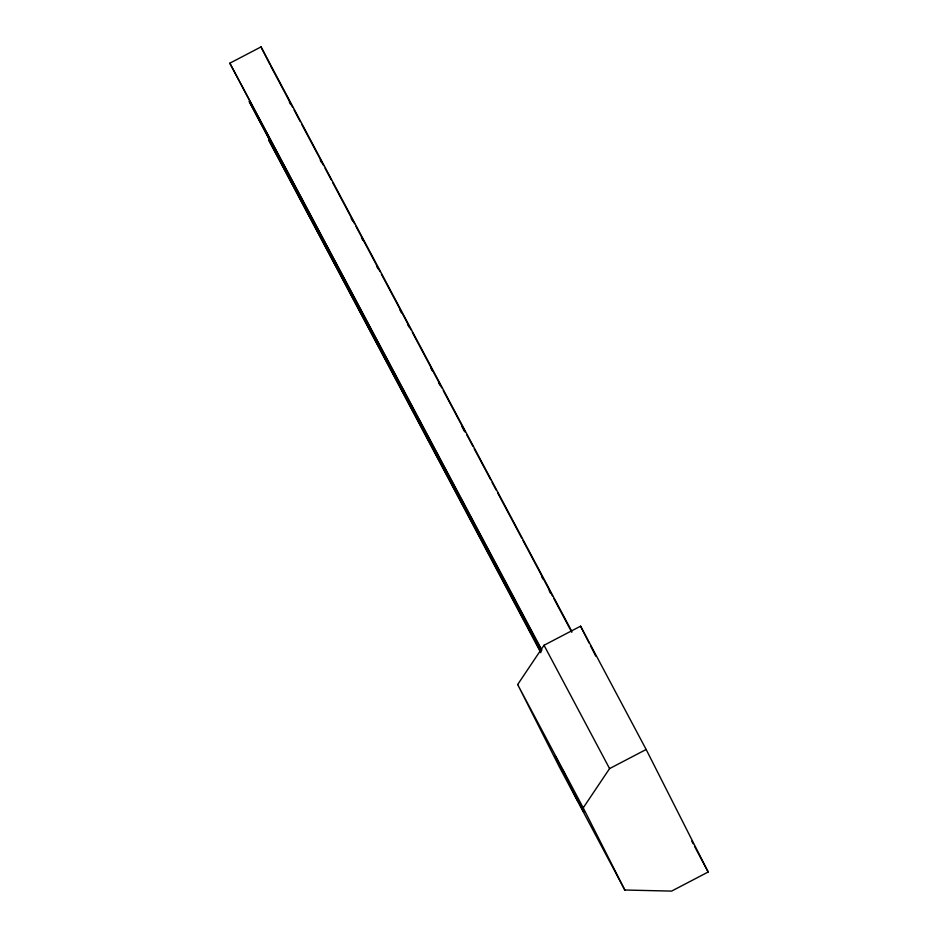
<?xml version="1.0" encoding="UTF-8"?>
<svg xmlns="http://www.w3.org/2000/svg" width="938" height="938" viewBox="0 0 938 938"><rect width="100%" height="100%" fill="white"/><g stroke="black" fill="none" stroke-linecap="round" stroke-linejoin="round"><path stroke-width="1.41" d="M517.659 684.541L544.017 645.262L580.587 626.174L646.153 749.485L708.178 872L671.608 891.1L624.825 890.021L559.259 766.709L517.659 684.541L583.225 807.853L624.825 890.021M583.225 807.853L609.583 768.585L646.153 749.485M541.285 649.882L229.822 63.198L261.034 46.9L571.746 631.274M581.454 807.161C590.342 824.608 571.664 788.659 580.599 805.578M574.56 794.076L580.728 805.765M561.909 769.219L565.403 775.433L558.403 762.195M567.947 781.061L570.972 786.431L563.961 773.182M582.287 808.919L578.629 801.943M561.522 768.363L563.656 772.162M567.091 779.349L569.214 783.148M574.455 793.97L573.435 792.094L576.987 798.801M578.406 801.474L579.18 802.893M576.495 798.121L572.074 789.468L579.027 802.729M577.362 799.399L576.53 797.863L577.21 799.141M691.787 841.175L693.159 843.743M694.519 846.311L708.178 872M270.707 66.023L292.703 107.401M294.086 109.981L300.266 121.623M301.649 124.203L323.645 165.58M325.017 168.16L331.208 179.791M332.58 182.382L354.576 223.748M355.948 226.339L380.007 271.586M381.391 274.177L410.95 329.766M412.321 332.357L441.88 387.945M443.252 390.536L465.248 431.902M466.632 434.493L472.811 446.125M474.182 448.716L490.691 479.74M492.063 482.32L496.19 490.082M497.562 492.673L521.622 537.92M522.994 540.499L552.552 596.099M553.924 598.679L571.805 632.294M289.326 101.961L290.698 104.54M320.257 160.14L321.64 162.72M351.199 218.32L352.571 220.899M361.505 237.713L362.877 240.292M376.63 266.146L378.002 268.737M399.998 310.103L401.382 312.694M407.561 324.325L408.945 326.916M430.941 368.282L432.312 370.873M438.503 382.505L439.875 385.096M461.871 426.462L464.627 431.632M541.613 576.436L542.985 579.027M549.176 590.659L550.547 593.238M544.017 645.262L609.583 768.585M229.822 63.198L541.918 650.151M541.343 650.913L249.18 101.445L540.71 650.644M540.769 651.664L268.549 139.692L540.827 652.696M558.192 761.879L554.979 755.77L555.859 757.505M560.549 766.768L563.75 772.877M566.505 778.517L578.254 801.052M576.366 797.816L577.937 800.864L577.21 799.422M576.202 797.288L578.23 801.263M575.24 795.659L573.435 792.094M579.051 802.576L574.971 794.533M580.587 626.174L589.17 643.116M590.483 645.719L595.759 656.143M261.034 46.9L270.062 64.745M557.313 760.143L556.34 758.232L562.87 771.13M562.999 771.282L567.384 780.264"/></g></svg>
